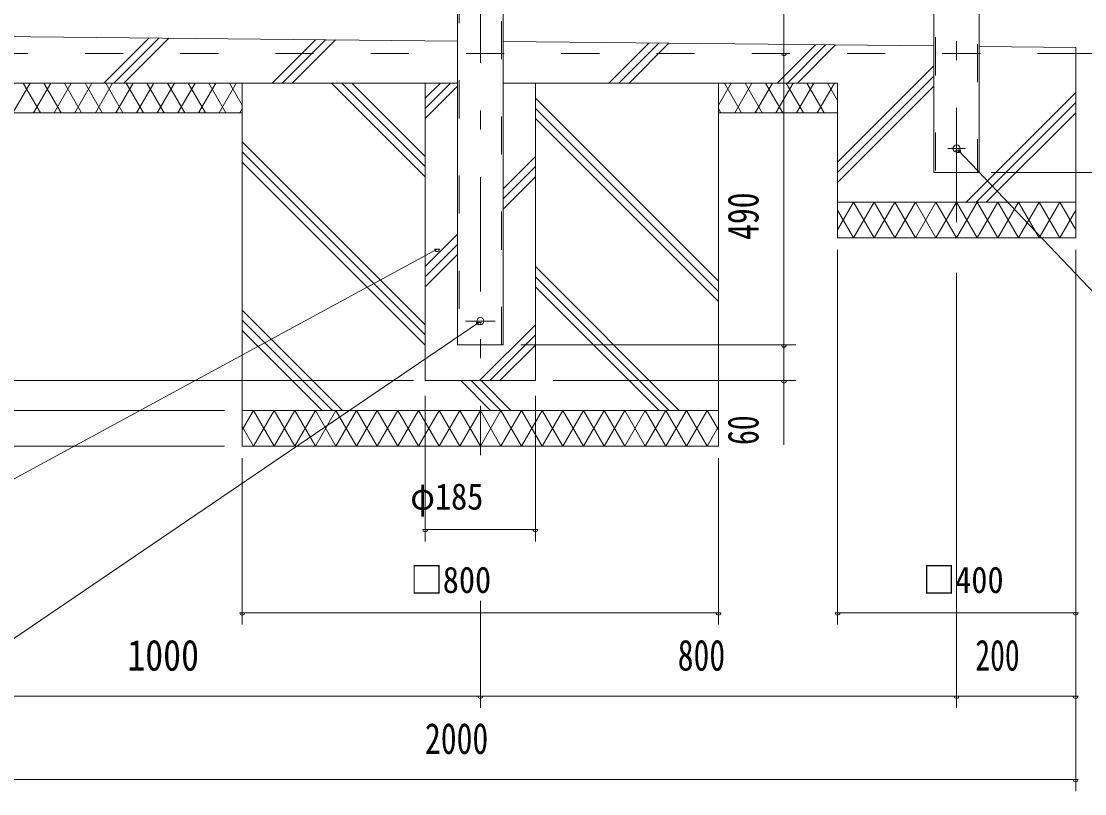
# Model space of a CAD drawing. Units: millimetres, scale not verified, with parts at other scales. Extents: x -23352 to 23352, y -10500 to 10500.
# Drawn here: x 14088 to 18553, y -1515 to 1730 of the extents above; entities that cross this region are included whole.
import ezdxf
from ezdxf.enums import TextEntityAlignment as Align

# ---------------------------------------------------------------- set-up
doc = ezdxf.new("R2010")
doc.units = ezdxf.units.MM
doc.header["$LTSCALE"] = 40
doc.linetypes.add('USER2', pattern=[10, 4, -6])
doc.linetypes.add('USER3', pattern=[24, 12, -5, 2, -5])
for name, color, linetype, lineweight in [('0-6_2-0BOLD', 7, 'Continuous', 18), ('0-7_2-1HIDDEN', 3, 'USER2', 18), ('0-8_2-2CENTER', 3, 'USER3', 18), ('0-A_2-5DIM', 3, 'Continuous', 18), ('0-B_2-6HATCH', 2, 'Continuous', 18)]:
    doc.layers.add(name, color=color, linetype=linetype, lineweight=lineweight)
doc.styles.add('ＭＳ ゴシック', font='')
doc.styles.get('ＭＳ ゴシック').set_extended_font_data('MS Gothic')

msp = doc.modelspace()

# ---------------------------------------------------------------- linework, layer by layer
at = {"layer": '0-6_2-0BOLD'}
for p, q in [((18110.84, 6031.78), (18110.84, 1094.93)), ((16110.84, 369.93), (16110.84, 5344.93)), ((15920.09, 5074.56), (15920.09, 369.93)), ((17920.09, 2462.43), (17920.09, 1094.93)), ((15920.09, 1645.88), (13515.46, 1669.93)), ((17920.09, 1625.88), (16110.84, 1643.98)), ((18515.45, 1594.93), (18890.45, 1594.93)), ((13515.46, 1469.93), (15920.09, 1469.93)), ((16110.84, 1469.93), (17515.46, 1469.93)), ((17015.46, -55.07), (17015.46, 1469.93)), ((17515.46, 1469.93), (17515.46, 819.93)), ((18515.46, 819.93), (18515.46, 1469.93)), ((13515.46, 1344.93), (15015.46, 1344.93)), ((17015.46, 1344.93), (17515.46, 1344.93)), ((18110.84, 1094.93), (17920.09, 1094.93)), ((18515.46, 969.93), (17515.46, 969.93)), ((17515.46, 819.93), (18515.46, 819.93)), ((16110.84, 369.93), (15920.09, 369.93)), ((17015.46, 94.93), (15015.46, 94.93))]:
    msp.add_line(p, q, dxfattribs=at)
for points in [[(18515.46, 1469.93), (18515.46, 1619.92), (18110.84, 1623.97)], [(15015.46, 1469.93), (15015.46, -55.07), (17015.46, -55.07)], [(15784.21, 1469.93), (15784.21, 219.93), (16246.71, 219.93), (16246.71, 1469.93)]]:
    msp.add_lwpolyline(points, dxfattribs=at)
for centre in [(18015.46, 1194.93), (16015.46, 469.93)]:
    msp.add_circle(centre, 15, dxfattribs=at)
at = {"layer": '0-7_2-1HIDDEN'}
for p, q in [((18103.84, 6033.73), (18103.84, 1094.93)), ((16103.84, 369.93), (16103.84, 5344.93)), ((15927.09, 5081.56), (15927.09, 369.93)), ((17927.09, 2462.43), (17927.09, 1094.93)), ((18515.46, 1594.93), (13515.46, 1594.93))]:
    msp.add_line(p, q, dxfattribs=at)
at = {"layer": '0-8_2-2CENTER'}
for p, q in [((16015.46, 6834.72), (16015.46, -93.2)), ((18015.46, 6166.22), (18015.46, 781.8)), ((18052.96, 1194.93), (17977.96, 1194.93)), ((16077.96, 469.93), (15952.96, 469.93))]:
    msp.add_line(p, q, dxfattribs=at)
at = {"layer": '0-A_2-5DIM'}
for p, q in [((17290.46, 1594.93), (17290.46, 2544.93)), ((17300.46, 1594.93), (17280.46, 1594.93)), ((17290.46, -50.07), (17290.46, 1594.93)), ((18031.93, 1188.15), (18011.93, 1188.15)), ((19115.91, 35.63), (18021.93, 1188.15)), ((18915.45, 1094.93), (18160.84, 1094.93)), ((13095.74, -714.78), (15833.7, 772.13)), ((15843.7, 772.13), (15823.7, 772.13)), ((17515.46, 769.93), (17515.46, -805.07)), ((18515.46, -805.07), (18515.46, 769.93)), ((18515.46, 769.93), (18515.46, -1505.07)), ((18015.46, -1155.07), (18015.46, 673.13)), ((16008.96, 464.62), (13095.74, -1515.35)), ((16018.96, 464.62), (15998.96, 464.62)), ((16185.84, 369.93), (17340.46, 369.93)), ((17300.46, 369.93), (17280.46, 369.93)), ((12040.45, 219.93), (15734.21, 219.93)), ((17340.46, 219.93), (16321.71, 219.93)), ((17300.46, 219.93), (17280.46, 219.93)), ((15784.21, -455.07), (15784.21, 156.69)), ((16246.71, 156.69), (16246.71, -455.07)), ((11690.45, 94.93), (14940.46, 94.93)), ((11690.45, -55.07), (14940.46, -55.07)), ((15015.46, -105.07), (15015.46, -805.07)), ((17015.46, -805.07), (17015.46, -105.06)), ((15794.21, -405.07), (15774.21, -405.07)), ((16246.71, -405.07), (15784.21, -405.07)), ((16256.71, -405.07), (16236.71, -405.07)), ((16015.46, -1155.07), (16015.46, -705.07)), ((15025.46, -755.07), (15005.46, -755.07)), ((15015.46, -755.07), (17015.46, -755.07)), ((17025.46, -755.07), (17005.46, -755.07)), ((17525.46, -755.07), (17505.46, -755.07)), ((17515.46, -755.07), (18515.46, -755.07)), ((18525.46, -755.07), (18505.46, -755.07)), ((13515.46, -1105.07), (16015.46, -1105.07)), ((16025.46, -1105.07), (16005.46, -1105.07)), ((16015.46, -1105.07), (18015.46, -1105.07)), ((18025.46, -1105.07), (18005.46, -1105.07)), ((18015.46, -1105.07), (18515.46, -1105.07)), ((18525.46, -1105.07), (18505.46, -1105.07)), ((18515.46, -1455.07), (13515.46, -1455.07)), ((18525.46, -1455.07), (18505.46, -1455.07))]:
    msp.add_line(p, q, dxfattribs=at)
for centre in [(17290.46, 1594.93), (18021.93, 1188.15), (15833.7, 772.13), (16008.96, 464.62), (17290.46, 369.93), (17290.46, 219.93), (15784.21, -405.07), (16246.71, -405.07), (15015.46, -755.07), (17015.46, -755.07), (17515.46, -755.07), (18515.46, -755.07), (16015.46, -1105.07), (18015.46, -1105.07), (18515.46, -1105.07), (18515.46, -1455.07)]:
    msp.add_arc(centre, 10, 180, 0, dxfattribs=at)
at = {"layer": '0-B_2-6HATCH'}
for p, q in [((14433.82, 1469.93), (14622.75, 1658.86)), ((14664.75, 1658.44), (14476.25, 1469.93)), ((14518.67, 1469.93), (14706.76, 1658.02)), ((15140.93, 1469.93), (15322.85, 1651.86)), ((15364.86, 1651.44), (15183.36, 1469.93)), ((15225.78, 1469.93), (15406.87, 1651.02)), ((16555.14, 1469.93), (16723.07, 1637.85)), ((16765.07, 1637.43), (16597.57, 1469.93)), ((16640, 1469.93), (16807.08, 1637.01)), ((17423.17, 1630.85), (17262.25, 1469.93)), ((17304.68, 1469.93), (17465.18, 1630.43)), ((17347.1, 1469.93), (17507.18, 1630.01)), ((17515.46, 1137.36), (17920.09, 1541.98)), ((17920.09, 1499.55), (17515.46, 1094.93)), ((14124.64, 1469.93), (14052.47, 1344.93)), ((14167.94, 1344.93), (14095.77, 1469.93)), ((14211.24, 1469.93), (14139.07, 1344.93)), ((14254.54, 1344.93), (14182.38, 1469.93)), ((14297.85, 1469.93), (14225.67, 1344.93)), ((14341.14, 1344.93), (14268.98, 1469.93)), ((14384.45, 1469.93), (14312.28, 1344.93)), ((14427.75, 1344.93), (14355.58, 1469.93)), ((14471.05, 1469.93), (14398.88, 1344.93)), ((14514.35, 1344.93), (14442.18, 1469.93)), ((14557.65, 1469.93), (14485.48, 1344.93)), ((14600.95, 1344.93), (14528.78, 1469.93)), ((14644.25, 1469.93), (14572.08, 1344.93)), ((14687.55, 1344.93), (14615.39, 1469.93)), ((14730.86, 1469.93), (14658.69, 1344.93)), ((14774.16, 1344.93), (14701.99, 1469.93)), ((14817.46, 1469.93), (14745.29, 1344.93)), ((14860.76, 1344.93), (14788.59, 1469.93)), ((14904.06, 1469.93), (14831.89, 1344.93)), ((14947.36, 1344.93), (14875.19, 1469.93)), ((14990.66, 1469.93), (14918.5, 1344.93)), ((15015.46, 1376.98), (14961.8, 1469.93)), ((15390.93, 1469.93), (15784.21, 1076.65)), ((15784.21, 1119.07), (15433.35, 1469.93)), ((15475.78, 1469.93), (15784.21, 1161.5)), ((15890.46, 1469.93), (15784.21, 1363.68)), ((15784.21, 1406.1), (15848.04, 1469.93)), ((15784.21, 1321.25), (15920.09, 1457.13)), ((15834.57, 1371.61), (15920.08, 1457.12)), ((17069.12, 1469.93), (17015.46, 1376.98)), ((17112.43, 1344.93), (17040.26, 1469.93)), ((17155.73, 1469.93), (17083.56, 1344.93)), ((17199.03, 1344.93), (17126.86, 1469.93)), ((17242.33, 1469.93), (17170.16, 1344.93)), ((17285.63, 1344.93), (17213.46, 1469.93)), ((17328.93, 1469.93), (17256.76, 1344.93)), ((17372.23, 1344.93), (17300.07, 1469.93)), ((17415.53, 1469.93), (17343.37, 1344.93)), ((17458.84, 1344.93), (17386.67, 1469.93)), ((17502.14, 1469.93), (17429.97, 1344.93)), ((17515.46, 1396.85), (17473.27, 1469.93)), ((17515.46, 1052.5), (17920.09, 1457.13)), ((18515.46, 1430.25), (18055.14, 969.93)), ((17015.46, 637.36), (16246.71, 1406.1)), ((18097.57, 969.93), (18515.46, 1387.82)), ((15015.46, 1362.88), (15005.1, 1344.93)), ((16246.71, 1363.68), (17015.46, 594.93)), ((17025.83, 1344.93), (17015.46, 1362.88)), ((17015.46, 1362.88), (17025.83, 1344.93)), ((18515.46, 1345.4), (18140, 969.93)), ((17015.46, 552.5), (16246.71, 1321.25)), ((15784.21, 454.39), (15015.46, 1223.14)), ((15015.46, 1180.71), (15784.21, 411.97)), ((16246.71, 1161.5), (16110.84, 1025.62)), ((15784.21, 369.54), (15015.46, 1138.29)), ((16110.84, 983.2), (16246.71, 1119.07)), ((16246.71, 1076.65), (16110.84, 940.77)), ((17582.45, 969.93), (17515.46, 853.91)), ((17842.26, 819.93), (17755.66, 969.93)), ((17928.86, 969.93), (17842.26, 819.93)), ((18361.87, 969.93), (18448.47, 819.93)), ((18515.46, 853.91), (18448.48, 969.93)), ((17515.46, 935.96), (17582.45, 819.93)), ((18448.47, 819.93), (18515.46, 935.95)), ((15920.09, 834.87), (15784.21, 699)), ((15784.21, 656.57), (15920.09, 792.45)), ((15920.09, 750.02), (15784.21, 614.14)), ((16246.71, 699), (16850.78, 94.93)), ((16808.35, 94.93), (16246.71, 656.57)), ((16246.71, 614.15), (16765.46, 95.4)), ((15436.57, 94.93), (15015.46, 516.03)), ((15015.46, 473.61), (15394.14, 94.93)), ((16012.25, 219.93), (16246.71, 454.39)), ((15351.71, 94.93), (15015.46, 431.19)), ((16246.71, 411.97), (16054.68, 219.93)), ((16097.1, 219.93), (16246.71, 369.54)), ((16058.82, 94.93), (15933.82, 219.93)), ((15976.25, 219.93), (16101.25, 94.93)), ((16143.67, 94.93), (16018.67, 219.93)), ((15062.84, 94.93), (15015.46, 12.87)), ((15149.44, 94.93), (15062.84, -55.07)), ((15062.84, 94.93), (15149.44, -55.07)), ((15236.04, 94.93), (15149.44, -55.07)), ((15149.44, 94.93), (15236.04, -55.07)), ((15322.64, 94.93), (15236.04, -55.07)), ((15236.04, 94.93), (15322.64, -55.07)), ((15409.24, 94.93), (15322.64, -55.07)), ((15842.26, -55.07), (15755.66, 94.93)), ((15928.86, 94.93), (15842.26, -55.07)), ((16535.08, 94.93), (16621.68, -55.07)), ((16708.28, -55.07), (16621.68, 94.93)), ((16621.68, -55.07), (16708.28, 94.93)), ((16794.88, -55.07), (16708.28, 94.93)), ((16708.28, -55.07), (16794.88, 94.93)), ((16881.49, -55.07), (16794.88, 94.93)), ((16794.88, -55.07), (16881.49, 94.93)), ((16968.09, -55.07), (16881.49, 94.93)), ((16881.49, -55.07), (16968.09, 94.93)), ((17015.46, 12.88), (16968.09, 94.93)), ((15015.46, 26.99), (15062.84, -55.07)), ((16968.09, -55.07), (17015.46, 26.99))]:
    msp.add_line(p, q, dxfattribs=at)
for points in [[(17755.65, 969.93), (17669.05, 819.93), (17582.45, 969.93)], [(17582.45, 819.93), (17669.05, 969.93), (17755.65, 819.93), (17842.26, 969.93)], [(17842.26, 969.93), (17928.86, 819.93), (18015.46, 969.93)], [(18102.06, 969.93), (18015.46, 819.93), (17928.86, 969.93)], [(18015.46, 969.93), (18102.06, 819.93), (18188.67, 969.93)], [(18275.27, 969.93), (18188.67, 819.93), (18102.07, 969.93)], [(18188.67, 969.93), (18275.27, 819.93), (18361.87, 969.93)], [(18448.47, 969.93), (18361.87, 819.93), (18275.27, 969.93)], [(15322.64, 94.93), (15409.24, -55.07), (15495.85, 94.93)], [(15582.45, 94.93), (15495.85, -55.07), (15409.24, 94.93)], [(15495.85, 94.93), (15582.45, -55.07), (15669.05, 94.93), (15755.65, -55.07), (15842.26, 94.93)], [(15755.65, 94.93), (15669.05, -55.07), (15582.45, 94.93)], [(15842.26, 94.93), (15928.86, -55.07), (16015.46, 94.93)], [(16102.06, 94.93), (16015.46, -55.07), (15928.86, 94.93)], [(16015.46, 94.93), (16102.06, -55.07), (16188.67, 94.93)], [(16275.27, 94.93), (16188.67, -55.07), (16102.07, 94.93)], [(16188.67, 94.93), (16275.27, -55.07), (16361.87, 94.93)], [(16448.47, 94.93), (16361.87, -55.07), (16275.27, 94.93)], [(16361.87, 94.93), (16448.47, -55.07), (16535.08, 94.93)], [(16621.68, 94.93), (16535.08, -55.07), (16448.48, 94.93)]]:
    msp.add_lwpolyline(points, dxfattribs=at)

# ---------------------------------------------------------------- texts
at = {"layer": '0-A_2-5DIM', "color": 7, "style": 'ＭＳ ゴシック'}
for s, width, p in [('490', 0.75, (17222.7, 811.18)), ('60', 0.7, (17222.7, -50.07))]:
    msp.add_text(s, height=130.2, rotation=90, dxfattribs=dict(at, width=width)).set_placement(p, align=Align.BOTTOM_LEFT)
for s, height, width, p in [('φ185', 110.7, 0.9, (15721.71, -355.07)), ('□800', 110.7, 0.9, (15721.71, -705.07)), ('□400', 110.7, 0.9, (17873.64, -705.07)), ('1000', 130.2, 0.85, (14532.96, -1037.3)), ('800', 130.2, 0.75, (16844.21, -1037.3)), ('200', 130.2, 0.7, (18094.21, -1037.3)), ('2000', 130.2, 0.75, (15782.96, -1387.3))]:
    msp.add_text(s, height=height, dxfattribs=dict(at, width=width)).set_placement(p, align=Align.BOTTOM_LEFT)

doc.saveas('drawing.dxf')
